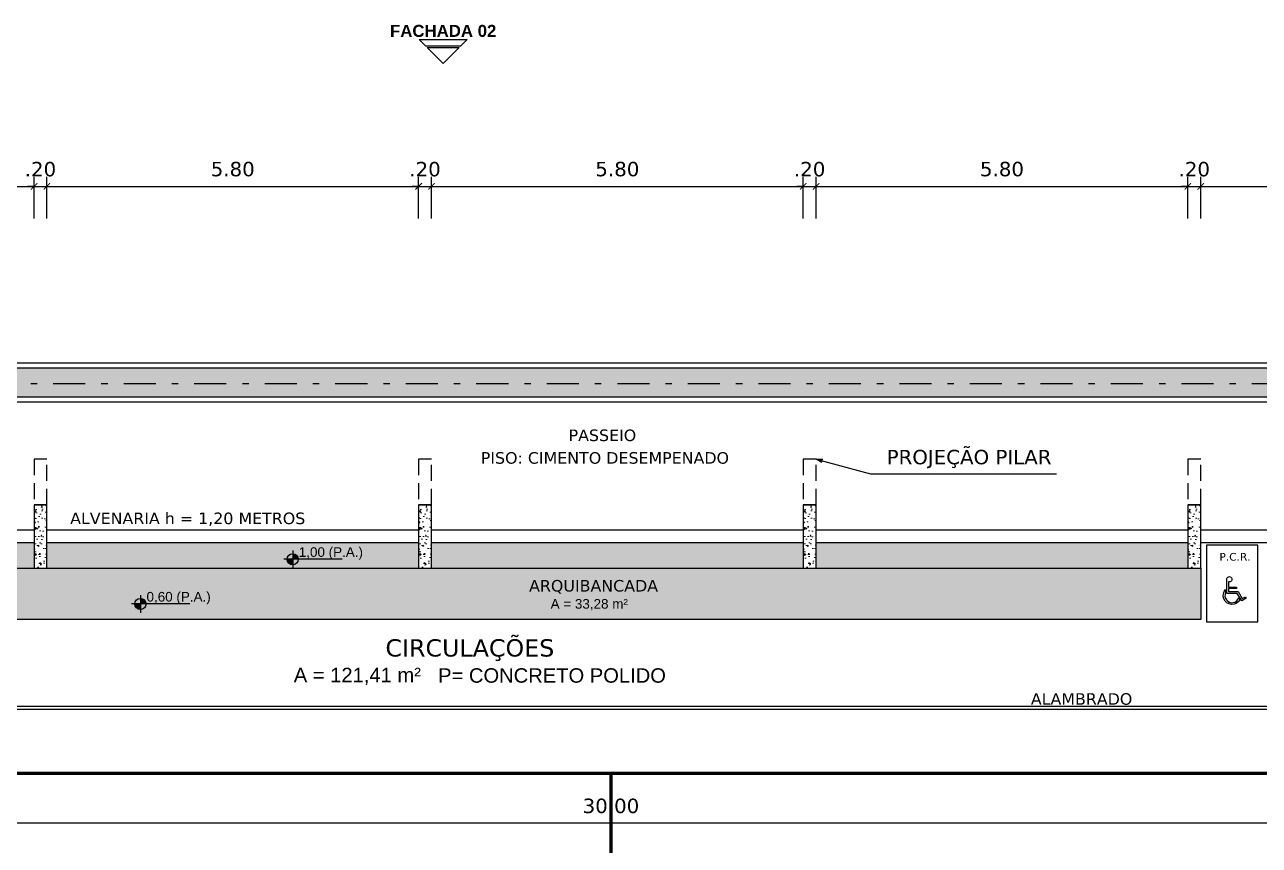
# Model space of a CAD drawing. Header units: inches. Extents: x -64 to 509, y -100 to 268.
# Drawn here: x 81.18 to 100.44, y -0.97 to 11.83 of the extents above; entities that cross this region are included whole.
import ezdxf
from ezdxf.enums import TextEntityAlignment as Align

# ---------------------------------------------------------------- set-up
doc = ezdxf.new("R2010")
doc.units = ezdxf.units.IN
doc.header["$MEASUREMENT"] = 0
doc.header["$PDMODE"] = 35
doc.linetypes.add('DASHDOTX2', pattern=[2, 1, -0.5, 0, -0.5])
doc.linetypes.add('HIDDEN', pattern=[0.375, 0.25, -0.125])
for name, color, linetype in [('ARQ-MOB-VISTA', 1, 'Continuous'), ('ARQ-TXT-1_050', 2, 'Continuous'), ('ARQ_ESTRUTURA', 5, 'Continuous'), ('ARQ_VISTA0', 8, 'Continuous'), ('COTA', 1, 'Continuous'), ('HACHURA', 1, 'Continuous'), ('INDICACAO', 2, 'Continuous'), ('Nivel', 2, 'Continuous'), ('PISOS', 8, 'Continuous'), ('PROJ COBERTA', 8, 'DASHDOTX2'), ('PROJEÇÃO', 8, 'HIDDEN'), ('TXAMB', 2, 'Continuous'), ('VISTA1', 1, 'Continuous')]:
    doc.layers.add(name, color=color, linetype=linetype)
doc.layers.add('HAT', color=8, linetype='Continuous', lineweight=15)
doc.styles.add('AMB100', font='verdana.ttf')
doc.styles.add('AMB125', font='verdana.ttf')
doc.styles.add('ARIAL', font='arial.ttf')
doc.styles.add('FNDE Texto Cota 0075', font='verdana.ttf', dxfattribs={"height": 0.12})
doc.styles.add('SWISS', font='arialbd.ttf')
doc.dimstyles.new('COTA125$0', dxfattribs={"dimtxt": 0.225, "dimasz": 0.1, "dimexe": 0.15, "dimexo": 0.5, "dimgap": 0.15, "dimtad": 1, "dimzin": 4, "dimdsep": 46, "dimtxsty": 'AMB125', "dimblk": 'ARCHTICK', "dimcen": -0.1, "dimdle": 0.05, "dimclrd": 256, "dimclre": 256, "dimclrt": 3, "dimadec": 0, "dimazin": 0, "dimtfac": 1, "dimtix": 1, "dimtmove": 2, "dimatfit": 3, "dimldrblk": 'OPEN30', "dimfxl": 0.5, "dimfxlon": 1, "dimtvp": 0.5, "dimtfillclr": 2, "dimtolj": 1, "dimtzin": 4, "dimarcsym": 0})
doc.dimstyles.new('COTA125$7', dxfattribs={"dimtxt": 0.225, "dimasz": 0.1, "dimexe": 0.15, "dimexo": 0.5, "dimgap": 0.15, "dimtad": 1, "dimzin": 4, "dimdsep": 46, "dimtxsty": 'AMB125', "dimblk": 'ARCHTICK', "dimcen": -0.1, "dimdle": 0.05, "dimclrd": 256, "dimclre": 256, "dimclrt": 3, "dimadec": 0, "dimazin": 0, "dimtfac": 1, "dimtix": 1, "dimtmove": 2, "dimatfit": 3, "dimldrblk": 'OPEN30', "dimfxl": 0.5, "dimfxlon": 1, "dimtvp": 0.5, "dimtfillclr": 2, "dimtolj": 1, "dimtzin": 4, "dimarcsym": 0})

# ---------------------------------------------------------------- blocks, each defined once
blk = doc.blocks.new('_ArchTick')
at = {"color": 0, "linetype": 'ByBlock', "const_width": 0.15}
blk.add_lwpolyline([(-0.5, -0.5), (0.5, 0.5)], dxfattribs=at)
blk = doc.blocks.new('*D166')
at = {"layer": 'COTA', "lineweight": -2, "transparency": 16777216}
for p, q in [((75.53, 8.808), (75.53, 9.458)), ((81.33, 8.808), (81.33, 9.458)), ((75.48, 9.308), (81.38, 9.308))]:
    blk.add_line(p, q, dxfattribs=at)
at = {"layer": 'DEFPOINTS', "color": 0, "transparency": 16777216}
for p in [(81.33, 9.308), (75.53, 6.05), (81.33, 6.05)]:
    blk.add_point(p, dxfattribs=at)
at = {"layer": 'COTA', "lineweight": -2, "transparency": 16777216, "xscale": 0.1, "yscale": 0.1, "zscale": 0.1, "rotation": 180}
blk.add_blockref('_ArchTick', (75.53, 9.308), dxfattribs=at)
at = {"layer": 'COTA', "lineweight": -2, "transparency": 16777216, "xscale": 0.1, "yscale": 0.1, "zscale": 0.1}
blk.add_blockref('_ArchTick', (81.33, 9.308), dxfattribs=at)
at = {"layer": 'COTA', "color": 2, "transparency": 16777216, "insert": (78.43, 9.576), "char_height": 0.225, "attachment_point": 5, "style": 'AMB125'}
blk.add_mtext('\\A1;5.80', dxfattribs=at)
blk = doc.blocks.new('_Open30')
at = {"color": 0, "linetype": 'ByBlock', "lineweight": -2}
for p, q in [((-1, 0.27), (0, 0)), ((0, 0), (-1, -0.27)), ((0, 0), (-1, 0))]:
    blk.add_line(p, q, dxfattribs=at)
blk = doc.blocks.new('*D167')
at = {"layer": 'COTA', "lineweight": -2, "transparency": 16777216}
for p, q in [((81.33, 8.808), (81.33, 9.458)), ((81.53, 8.808), (81.53, 9.458)), ((81.33, 9.308), (81.23, 9.308)), ((81.33, 9.308), (81.53, 9.308)), ((81.53, 9.308), (81.63, 9.308))]:
    blk.add_line(p, q, dxfattribs=at)
at = {"layer": 'DEFPOINTS', "color": 0, "transparency": 16777216}
for p in [(81.53, 9.308), (81.33, 6.05), (81.53, 6.05)]:
    blk.add_point(p, dxfattribs=at)
at = {"layer": 'COTA', "lineweight": -2, "transparency": 16777216, "xscale": 0.1, "yscale": 0.1, "zscale": 0.1}
blk.add_blockref('_ArchTick', (81.33, 9.308), dxfattribs=at)
at = {"layer": 'COTA', "lineweight": -2, "transparency": 16777216, "xscale": 0.1, "yscale": 0.1, "zscale": 0.1, "rotation": 180}
blk.add_blockref('_ArchTick', (81.53, 9.308), dxfattribs=at)
at = {"layer": 'COTA', "color": 2, "transparency": 16777216, "insert": (81.43, 9.575), "char_height": 0.225, "attachment_point": 5, "style": 'AMB125'}
blk.add_mtext('\\A1;.20', dxfattribs=at)
blk = doc.blocks.new('*D168')
at = {"layer": 'COTA', "lineweight": -2, "transparency": 16777216}
for p, q in [((81.53, 8.808), (81.53, 9.458)), ((87.33, 8.808), (87.33, 9.458)), ((81.48, 9.308), (87.38, 9.308))]:
    blk.add_line(p, q, dxfattribs=at)
at = {"layer": 'DEFPOINTS', "color": 0, "transparency": 16777216}
for p in [(87.33, 9.308), (81.53, 6.05), (87.33, 6.05)]:
    blk.add_point(p, dxfattribs=at)
at = {"layer": 'COTA', "lineweight": -2, "transparency": 16777216, "xscale": 0.1, "yscale": 0.1, "zscale": 0.1, "rotation": 180}
blk.add_blockref('_ArchTick', (81.53, 9.308), dxfattribs=at)
at = {"layer": 'COTA', "lineweight": -2, "transparency": 16777216, "xscale": 0.1, "yscale": 0.1, "zscale": 0.1}
blk.add_blockref('_ArchTick', (87.33, 9.308), dxfattribs=at)
at = {"layer": 'COTA', "color": 2, "transparency": 16777216, "insert": (84.43, 9.576), "char_height": 0.225, "attachment_point": 5, "style": 'AMB125'}
blk.add_mtext('\\A1;5.80', dxfattribs=at)
blk = doc.blocks.new('*D169')
at = {"layer": 'COTA', "lineweight": -2, "transparency": 16777216}
for p, q in [((87.33, 8.808), (87.33, 9.458)), ((87.53, 8.808), (87.53, 9.458)), ((87.33, 9.308), (87.23, 9.308)), ((87.33, 9.308), (87.53, 9.308)), ((87.53, 9.308), (87.63, 9.308))]:
    blk.add_line(p, q, dxfattribs=at)
at = {"layer": 'DEFPOINTS', "color": 0, "transparency": 16777216}
for p in [(87.53, 9.308), (87.33, 6.05), (87.53, 6.05)]:
    blk.add_point(p, dxfattribs=at)
at = {"layer": 'COTA', "lineweight": -2, "transparency": 16777216, "xscale": 0.1, "yscale": 0.1, "zscale": 0.1}
blk.add_blockref('_ArchTick', (87.33, 9.308), dxfattribs=at)
at = {"layer": 'COTA', "lineweight": -2, "transparency": 16777216, "xscale": 0.1, "yscale": 0.1, "zscale": 0.1, "rotation": 180}
blk.add_blockref('_ArchTick', (87.53, 9.308), dxfattribs=at)
at = {"layer": 'COTA', "color": 2, "transparency": 16777216, "insert": (87.43, 9.575), "char_height": 0.225, "attachment_point": 5, "style": 'AMB125'}
blk.add_mtext('\\A1;.20', dxfattribs=at)
blk = doc.blocks.new('*D33')
at = {"layer": 'COTA', "lineweight": -2, "transparency": 16777216}
for p, q in [((87.53, 8.808), (87.53, 9.458)), ((93.33, 8.808), (93.33, 9.458)), ((87.48, 9.308), (93.38, 9.308))]:
    blk.add_line(p, q, dxfattribs=at)
at = {"layer": 'DEFPOINTS', "color": 0, "transparency": 16777216}
for p in [(93.33, 9.308), (87.53, 6.05), (93.33, 6.05)]:
    blk.add_point(p, dxfattribs=at)
at = {"layer": 'COTA', "lineweight": -2, "transparency": 16777216, "xscale": 0.1, "yscale": 0.1, "zscale": 0.1, "rotation": 180}
blk.add_blockref('_ArchTick', (87.53, 9.308), dxfattribs=at)
at = {"layer": 'COTA', "lineweight": -2, "transparency": 16777216, "xscale": 0.1, "yscale": 0.1, "zscale": 0.1}
blk.add_blockref('_ArchTick', (93.33, 9.308), dxfattribs=at)
at = {"layer": 'COTA', "color": 2, "transparency": 16777216, "insert": (90.43, 9.576), "char_height": 0.225, "attachment_point": 5, "style": 'AMB125'}
blk.add_mtext('\\A1;5.80', dxfattribs=at)
blk = doc.blocks.new('*D137')
at = {"layer": 'COTA', "lineweight": -2, "transparency": 16777216}
for p, q in [((93.33, 8.808), (93.33, 9.458)), ((93.53, 8.808), (93.53, 9.458)), ((93.33, 9.308), (93.23, 9.308)), ((93.33, 9.308), (93.53, 9.308)), ((93.53, 9.308), (93.63, 9.308))]:
    blk.add_line(p, q, dxfattribs=at)
at = {"layer": 'DEFPOINTS', "color": 0, "transparency": 16777216}
for p in [(93.53, 9.308), (93.33, 6.05), (93.53, 6.05)]:
    blk.add_point(p, dxfattribs=at)
at = {"layer": 'COTA', "lineweight": -2, "transparency": 16777216, "xscale": 0.1, "yscale": 0.1, "zscale": 0.1}
blk.add_blockref('_ArchTick', (93.33, 9.308), dxfattribs=at)
at = {"layer": 'COTA', "lineweight": -2, "transparency": 16777216, "xscale": 0.1, "yscale": 0.1, "zscale": 0.1, "rotation": 180}
blk.add_blockref('_ArchTick', (93.53, 9.308), dxfattribs=at)
at = {"layer": 'COTA', "color": 2, "transparency": 16777216, "insert": (93.43, 9.575), "char_height": 0.225, "attachment_point": 5, "style": 'AMB125'}
blk.add_mtext('\\A1;.20', dxfattribs=at)
blk = doc.blocks.new('*D138')
at = {"layer": 'COTA', "lineweight": -2, "transparency": 16777216}
for p, q in [((93.53, 8.808), (93.53, 9.458)), ((99.33, 8.808), (99.33, 9.458)), ((93.48, 9.308), (99.38, 9.308))]:
    blk.add_line(p, q, dxfattribs=at)
at = {"layer": 'DEFPOINTS', "color": 0, "transparency": 16777216}
for p in [(99.33, 9.308), (93.53, 6.05), (99.33, 6.05)]:
    blk.add_point(p, dxfattribs=at)
at = {"layer": 'COTA', "lineweight": -2, "transparency": 16777216, "xscale": 0.1, "yscale": 0.1, "zscale": 0.1, "rotation": 180}
blk.add_blockref('_ArchTick', (93.53, 9.308), dxfattribs=at)
at = {"layer": 'COTA', "lineweight": -2, "transparency": 16777216, "xscale": 0.1, "yscale": 0.1, "zscale": 0.1}
blk.add_blockref('_ArchTick', (99.33, 9.308), dxfattribs=at)
at = {"layer": 'COTA', "color": 2, "transparency": 16777216, "insert": (96.43, 9.576), "char_height": 0.225, "attachment_point": 5, "style": 'AMB125'}
blk.add_mtext('\\A1;5.80', dxfattribs=at)
blk = doc.blocks.new('*D139')
at = {"layer": 'COTA', "lineweight": -2, "transparency": 16777216}
for p, q in [((99.33, 8.808), (99.33, 9.458)), ((99.53, 8.808), (99.53, 9.458)), ((99.33, 9.308), (99.23, 9.308)), ((99.33, 9.308), (99.53, 9.308)), ((99.53, 9.308), (99.63, 9.308))]:
    blk.add_line(p, q, dxfattribs=at)
at = {"layer": 'DEFPOINTS', "color": 0, "transparency": 16777216}
for p in [(99.53, 9.308), (99.33, 6.05), (99.53, 6.05)]:
    blk.add_point(p, dxfattribs=at)
at = {"layer": 'COTA', "lineweight": -2, "transparency": 16777216, "xscale": 0.1, "yscale": 0.1, "zscale": 0.1}
blk.add_blockref('_ArchTick', (99.33, 9.308), dxfattribs=at)
at = {"layer": 'COTA', "lineweight": -2, "transparency": 16777216, "xscale": 0.1, "yscale": 0.1, "zscale": 0.1, "rotation": 180}
blk.add_blockref('_ArchTick', (99.53, 9.308), dxfattribs=at)
at = {"layer": 'COTA', "color": 2, "transparency": 16777216, "insert": (99.43, 9.575), "char_height": 0.225, "attachment_point": 5, "style": 'AMB125'}
blk.add_mtext('\\A1;.20', dxfattribs=at)
blk = doc.blocks.new('*D140')
at = {"layer": 'COTA', "lineweight": -2, "transparency": 16777216}
for p, q in [((99.53, 8.808), (99.53, 9.458)), ((103.03, 8.808), (103.03, 9.458)), ((99.48, 9.308), (103.08, 9.308))]:
    blk.add_line(p, q, dxfattribs=at)
at = {"layer": 'DEFPOINTS', "color": 0, "transparency": 16777216}
for p in [(103.03, 9.308), (99.53, 6.05), (103.03, 6.05)]:
    blk.add_point(p, dxfattribs=at)
at = {"layer": 'COTA', "lineweight": -2, "transparency": 16777216, "xscale": 0.1, "yscale": 0.1, "zscale": 0.1, "rotation": 180}
blk.add_blockref('_ArchTick', (99.53, 9.308), dxfattribs=at)
at = {"layer": 'COTA', "lineweight": -2, "transparency": 16777216, "xscale": 0.1, "yscale": 0.1, "zscale": 0.1}
blk.add_blockref('_ArchTick', (103.03, 9.308), dxfattribs=at)
at = {"layer": 'COTA', "color": 2, "transparency": 16777216, "insert": (101.28, 9.575), "char_height": 0.225, "attachment_point": 5, "style": 'AMB125'}
blk.add_mtext('\\A1;3.50', dxfattribs=at)
blk = doc.blocks.new('*D177')
at = {"layer": 'COTA', "lineweight": -2, "transparency": 16777216}
for p, q in [((105.33, -0.35), (105.33, -0.777)), ((75.33, -0.4), (75.33, -0.777)), ((105.38, -0.627), (75.28, -0.627))]:
    blk.add_line(p, q, dxfattribs=at)
at = {"layer": 'DEFPOINTS', "color": 0, "transparency": 16777216}
for p in [(75.33, 0.1), (105.33, 0.15), (75.33, -0.627)]:
    blk.add_point(p, dxfattribs=at)
at = {"layer": 'COTA', "lineweight": -2, "transparency": 16777216, "xscale": 0.1, "yscale": 0.1, "zscale": 0.1, "rotation": 180}
blk.add_blockref('_ArchTick', (75.33, -0.627), dxfattribs=at)
at = {"layer": 'COTA', "lineweight": -2, "transparency": 16777216, "xscale": 0.1, "yscale": 0.1, "zscale": 0.1}
blk.add_blockref('_ArchTick', (105.33, -0.627), dxfattribs=at)
at = {"layer": 'COTA', "color": 2, "transparency": 16777216, "insert": (90.33, -0.36), "char_height": 0.225, "attachment_point": 5, "style": 'AMB125'}
blk.add_mtext('\\A1;30.00', dxfattribs=at)
blk = doc.blocks.new('Ind-fac')
at = {"color": 2}
for p, q in [((-0.601, -0.897), (-0.001, -0.297)), ((0.599, -0.897), (-0.001, -0.297)), ((-0.601, -0.897), (0.599, -0.897)), ((-0.893, -1.19), (-0.657, -0.954)), ((-0.893, -1.19), (0.892, -1.19)), ((-0.657, -0.954), (0.656, -0.954)), ((0.892, -1.19), (0.656, -0.954))]:
    blk.add_line(p, q, dxfattribs=at)
at = {"color": 3, "style": 'SWISS', "flags": 4}
blk.add_attdef('N', text='', height=0.25, dxfattribs=at).set_placement((0.002, -0.635), align=Align.MIDDLE_CENTER)
blk = doc.blocks.new('CADEIRANTE')
at = {"color": 0}
for points in [[(0.938, 1.125), (0.375, 1.125), (0.375, 0.916), (1.072, 0.916), (1.358, 0.42), (1.575, 0.545), (1.637, 0.437), (1.312, 0.249), (1, 0.791), (0.25, 0.791), (0.25, 1.791, -3.146264), (0.375, 1.614), (0.375, 1.225), (0.938, 1.225)], [(0.175, 1.059), (0.175, 0.843, 1.067989), (1.1, 0.468), (1.177, 0.333, -1.151299)]]:
    blk.add_lwpolyline(points, format="xyb", close=True, dxfattribs=at)
blk = doc.blocks.new('COTA')
at = {"layer": 'HAT'}
h = blk.add_hatch(color=256, dxfattribs=at)
h.paths.add_polyline_path([(0.226, 0, 0.414214), (0.138, 0.088), (0.138, 0)])
h.paths.add_polyline_path([(0.138, 0), (0.05, 0, 0.414214), (0.138, -0.088)])
at = {"layer": 'Nivel'}
for p, q in [((0.911, 0), (0, 0)), ((0.138, 0.138), (0.138, -0.138))]:
    blk.add_line(p, q, dxfattribs=at)
blk.add_circle((0.138, 0), 0.0878, dxfattribs=at)

msp = doc.modelspace()

# ---------------------------------------------------------------- hatches: boundary and pattern name
at = {"layer": 'HACHURA'}
h = msp.add_hatch(dxfattribs=at)
h.set_pattern_fill('AR-SAND', color=256, scale=0.2)
h.paths.add_polyline_path([(75.33, 2.55), (75.33, 3.35), (75.53, 3.35), (75.53, 3.75), (81.33, 3.75), (81.33, 3.35), (81.53, 3.35), (81.53, 3.75), (87.33, 3.75), (87.33, 3.35), (87.53, 3.35), (87.53, 3.75), (93.33, 3.75), (93.33, 3.35), (93.53, 3.35), (93.53, 3.75), (99.33, 3.75), (99.33, 3.35), (99.53, 3.35), (99.53, 2.55)])
at = {"layer": 'HAT'}
h = msp.add_hatch(dxfattribs=at)
h.set_pattern_fill('GRAVEL,_O', color=256, scale=0.2, double=1)
h.set_pattern_definition([(131.9872, (0.144, -13.899267), (-1.5999996464, 1.8000002683), [0.0269072, -2.6638176]), (175.0303, (0.126, -13.879267), (2.4000002103, -0.1999982614), [0.0461736, -4.571185]), (227.4896, (0.08, -13.875267), (1.9999981437, 2.2000017348), [0.0325576, -3.2232064]), (92.7263, (0.002, -13.825267), (0.19999920355, -4.000000059), [0.0420476, -4.1627116]), (67.1663, (0, -13.783267), (-1.0000019811, -2.39999928236), [0.041231, -4.0818746]), (2.7263, (0.016, -13.745267), (-4.000000059, -0.19999920355), [0.0420476, -4.1627116]), (322.3058, (0.058, -13.743267), (-2.6000014691, 1.99999808103), [0.0556058, -5.5049698]), (287.7447, (0.102, -13.777267), (1.40000215254, -4.39999924625), [0.0524976, -5.1972642]), (238.5704, (0.118, -13.827267), (-1.6000016468, -2.5999990073), [0.04219, -4.1768146]), (184.7636, (0.096, -13.863267), (2.2000001893, 0.1999983065), [0.0481664, -2.3601526]), (137.6026, (0.048, -13.867267), (-2.4000014702, 2.1999984164), [0.0622896, -6.166675]), (221.1859, (0.2, -13.823267), (-1.4000005894, -1.1999994627), [0.0212602, -2.1047688]), (188.5308, (0.184, -13.837267), (2.599999657, 0.400001582), [0.0404474, -4.0043022]), (135, (0.144, -13.84327), (-2e-17, 0.20000006), [0.0282842, -0.2545584]), (156.8014, (0.13, -13.867267), (0.999999946, -0.400000265), [0.0152316, -1.507923]), (68.1986, (0.116, -13.861267), (-0.199999982, -0.600000055), [0.0215406, -1.0554924]), (329.0362, (0.124, -13.841267), (0.599999604, -0.400000497), [0.0349858, -1.1312046]), (198.4349, (0.154, -13.85927), (0.400000087, 0.19999968), [0.0252982, -0.6071574]), (343.6105, (0, -13.861267), (2.0000004397, -0.599998542), [0.03544, -3.508569]), (289.6538, (0.034, -13.871267), (-0.7999990495, 2.2000004271), [0.0297322, -2.9434816]), (66.8014, (0.154, -13.899267), (-0.400000265, -0.999999946), [0.030463, -1.4926916]), (16.3895, (0.166, -13.871267), (-2.0000004397, -0.599998542), [0.03544, -3.508569]), (20.556, (0, -13.737267), (-1.000000369, -0.3999991993), [0.034176, -1.6746248]), (65.2249, (0.032, -13.725267), (-0.9999984378, -2.2000006844), [0.0286356, -2.8349286]), (293.1986, (0.156, -13.699267), (0.400000265, -0.999999946), [0.030463, -1.4926916]), (342.646, (0.168, -13.727267), (-2.6000004038, 0.7999989005), [0.0335262, -3.3190848]), (290.556, (0.058, -13.699267), (-0.3999991993, 1.000000369), [0.017088, -1.6917128]), (258.6901, (0.144, -13.699267), (-0.199999526, -0.80000015), [0.010198, -1.0096058]), (194.0362, (0.142, -13.709267), (0.60000011, 0.199999611), [0.041231, -0.78339]), (173.991, (0.102, -13.719267), (1.9999999502, -0.1999998635), [0.03821, -3.7827846]), (56.3099, (0.124, -13.823267), (-0.200000267, -0.399999912), [0.0288444, -0.6922658]), (6.8428, (0.14, -13.799267), (3.3999998731, 0.4000015996), [0.0503588, -4.9855126]), (299.0546, (0.19, -13.793267), (-0.8000000054, 1.400000077), [0.0205912, -2.0385348]), (270, (0.2, -13.81127), (-0.2, -0.2), [0.012, -0.188]), (239.7436, (0.098, -13.725267), (0.7999989774, 1.4000004912), [0.0277848, -2.750704]), (311.9872, (0.084, -13.749267), (1.5999996464, -1.8000002683), [0.0538144, -2.6369104]), (0, (0.12, -13.78927), (0.2, -0.2), [0.052, -0.148]), (34.6952, (0.172, -13.789267), (-1.9999988518, -1.4000017219), [0.0316228, -3.1306548]), (105.9454, (0.198, -13.771267), (-0.199999978, 0.800000025), [0.0291204, -1.4269016]), (152.354, (0.19, -13.743267), (-3.79999916144, 2.00000154263), [0.047413, -4.6938948]), (184.5739, (0.148, -13.721267), (-2.60000011166, -0.19999896023), [0.0501598, -4.9658148])])
h.paths.add_polyline_path([(69.793, 6.23), (69.793, 6.026), (68.43, 6.026), (68.43, 6.23)], flags=17)
h.paths.add_polyline_path([(69.793, 6.475), (69.793, 6.23), (68.43, 6.23), (68.43, 6.026), (68.33, 6.026), (68.33, 6.475)])
h.paths.add_polyline_path([(70.78, 6.23), (70.78, 6.026), (69.793, 6.026), (69.793, 6.23)])
h.paths.add_polyline_path([(70.78, 6.475), (70.78, 6.23), (69.793, 6.23), (69.793, 6.475)])
h.paths.add_polyline_path([(73.03, 6.23), (73.03, 6.026), (70.78, 6.026), (70.78, 6.23)])
h.paths.add_polyline_path([(73.03, 6.475), (73.03, 6.23), (70.78, 6.23), (70.78, 6.475)])
h.paths.add_polyline_path([(76.838, 6.23), (76.838, 6.026), (75.43, 6.026), (75.43, 6.23)])
h.paths.add_polyline_path([(76.838, 6.475), (76.838, 6.23), (75.43, 6.23), (75.43, 6.475)])
h.paths.add_polyline_path([(103.03, 6.23), (103.03, 6.026), (76.838, 6.026), (76.838, 6.23)])
h.paths.add_polyline_path([(103.03, 6.475), (103.03, 6.23), (76.838, 6.23), (76.838, 6.475)])
h.paths.add_polyline_path([(106.43, 6.23), (106.43, 6.026), (105.43, 6.026), (105.43, 6.23)], flags=17)
h.paths.add_polyline_path([(106.53, 6.475), (106.53, 6.026), (106.43, 6.026), (106.43, 6.23), (105.43, 6.23), (105.43, 6.475)])
h.paths.add_polyline_path([(77.86, 6.475), (77.872, 6.026), (77.536, 6.026), (77.528, 6.475)])
h = msp.add_hatch(dxfattribs=at)
h.set_pattern_fill('AR-CONC', color=256, scale=0.03, angle=45, style=0)
h.set_pattern_definition([(95, (12, 21.39), (0.1654656, 0.13884212), [0.0225, -0.2475]), (40, (12, 21.39), (-0.18899765, 0.13013044), [0.018, -0.198]), (145.4514, (12.01379, 21.40157), (-0.02353184, 0.2689726), [0.01912206, -0.21034263]), (91.1842, (11.95757, 21.43243), (0.2615079, 0.1912841), [0.03375, -0.37125]), (141.6356, (11.97937, 21.44837), (-0.0083697, 0.4049135), [0.0286831, -0.3155139]), (36.1842, (11.95757, 21.43243), (-0.00837, 0.4049135), [0.027, -0.297]), (66, (11.9894, 21.44303), (0.21203147, 0.04121474), [0.0225, -0.2475]), (11, (11.9894, 21.44303), (-0.1022126, 0.2054425), [0.018, -0.198]), (116.4514, (12.00706, 21.44647), (0.1098191, 0.2466572), [0.01912206, -0.21034263]), (82.5, (12, 21.39), (-0.068037956, 0.073196945), [0, -0.1956, 0, -0.201, 0, -0.19875]), (52.5, (12, 21.39), (-0.02786188, 0.13947283), [0, -0.1146, 0, -0.1911, 0, -0.07575]), (12.5, (11.952695, 21.342695), (0.11802545, 0.10845623), [0, -0.075, 0, -0.234, 0, -0.3105]), (2.5, (11.93148, 21.32148), (0.102477, 0.14494794), [0, -0.0975, 0, -0.1554, 0, -0.2205])])
h.paths.add_polyline_path([(81.33, 4.34), (81.53, 4.34), (81.53, 3.35), (81.33, 3.35)])
h = msp.add_hatch(dxfattribs=at)
h.set_pattern_fill('AR-CONC', color=256, scale=0.03, angle=45, style=0)
h.set_pattern_definition([(95, (18, 21.39), (0.1654656, 0.13884212), [0.0225, -0.2475]), (40, (18, 21.39), (-0.18899765, 0.13013044), [0.018, -0.198]), (145.4514, (18.01379, 21.40157), (-0.02353184, 0.2689726), [0.01912206, -0.21034263]), (91.1842, (17.95757, 21.43243), (0.2615079, 0.1912841), [0.03375, -0.37125]), (141.6356, (17.97937, 21.44837), (-0.0083697, 0.4049135), [0.0286831, -0.3155139]), (36.1842, (17.95757, 21.43243), (-0.00837, 0.4049135), [0.027, -0.297]), (66, (17.9894, 21.44303), (0.21203147, 0.04121474), [0.0225, -0.2475]), (11, (17.9894, 21.44303), (-0.1022126, 0.2054425), [0.018, -0.198]), (116.4514, (18.00706, 21.44647), (0.1098191, 0.2466572), [0.01912206, -0.21034263]), (82.5, (18, 21.39), (-0.068037956, 0.073196945), [0, -0.1956, 0, -0.201, 0, -0.19875]), (52.5, (18, 21.39), (-0.02786188, 0.13947283), [0, -0.1146, 0, -0.1911, 0, -0.07575]), (12.5, (17.952695, 21.342695), (0.11802545, 0.10845623), [0, -0.075, 0, -0.234, 0, -0.3105]), (2.5, (17.93148, 21.32148), (0.102477, 0.14494794), [0, -0.0975, 0, -0.1554, 0, -0.2205])])
h.paths.add_polyline_path([(87.33, 4.34), (87.53, 4.34), (87.53, 3.35), (87.33, 3.35)])
h = msp.add_hatch(dxfattribs=at)
h.set_pattern_fill('AR-CONC', color=256, scale=0.03, angle=45, style=0)
h.set_pattern_definition([(95, (24, 21.39), (0.1654656, 0.13884212), [0.0225, -0.2475]), (40, (24, 21.39), (-0.18899765, 0.13013044), [0.018, -0.198]), (145.4514, (24.01379, 21.40157), (-0.02353184, 0.2689726), [0.01912206, -0.21034263]), (91.1842, (23.95757, 21.43243), (0.2615079, 0.1912841), [0.03375, -0.37125]), (141.6356, (23.97937, 21.44837), (-0.0083697, 0.4049135), [0.0286831, -0.3155139]), (36.1842, (23.95757, 21.43243), (-0.00837, 0.4049135), [0.027, -0.297]), (66, (23.9894, 21.44303), (0.21203147, 0.04121474), [0.0225, -0.2475]), (11, (23.9894, 21.44303), (-0.1022126, 0.2054425), [0.018, -0.198]), (116.4514, (24.00706, 21.44647), (0.1098191, 0.2466572), [0.01912206, -0.21034263]), (82.5, (24, 21.39), (-0.068037956, 0.073196945), [0, -0.1956, 0, -0.201, 0, -0.19875]), (52.5, (24, 21.39), (-0.02786188, 0.13947283), [0, -0.1146, 0, -0.1911, 0, -0.07575]), (12.5, (23.952695, 21.342695), (0.11802545, 0.10845623), [0, -0.075, 0, -0.234, 0, -0.3105]), (2.5, (23.93148, 21.32148), (0.102477, 0.14494794), [0, -0.0975, 0, -0.1554, 0, -0.2205])])
h.paths.add_polyline_path([(93.33, 4.34), (93.53, 4.34), (93.53, 3.35), (93.33, 3.35)])
h = msp.add_hatch(dxfattribs=at)
h.set_pattern_fill('AR-CONC', color=256, scale=0.03, angle=45, style=0)
h.set_pattern_definition([(95, (30, 21.39), (0.1654656, 0.13884212), [0.0225, -0.2475]), (40, (30, 21.39), (-0.18899765, 0.13013044), [0.018, -0.198]), (145.4514, (30.01379, 21.40157), (-0.02353184, 0.2689726), [0.01912206, -0.21034263]), (91.1842, (29.95757, 21.43243), (0.2615079, 0.1912841), [0.03375, -0.37125]), (141.6356, (29.97937, 21.44837), (-0.0083697, 0.4049135), [0.0286831, -0.3155139]), (36.1842, (29.95757, 21.43243), (-0.00837, 0.4049135), [0.027, -0.297]), (66, (29.9894, 21.44303), (0.21203147, 0.04121474), [0.0225, -0.2475]), (11, (29.9894, 21.44303), (-0.1022126, 0.2054425), [0.018, -0.198]), (116.4514, (30.00706, 21.44647), (0.1098191, 0.2466572), [0.01912206, -0.21034263]), (82.5, (30, 21.39), (-0.068037956, 0.073196945), [0, -0.1956, 0, -0.201, 0, -0.19875]), (52.5, (30, 21.39), (-0.02786188, 0.13947283), [0, -0.1146, 0, -0.1911, 0, -0.07575]), (12.5, (29.952695, 21.342695), (0.11802545, 0.10845623), [0, -0.075, 0, -0.234, 0, -0.3105]), (2.5, (29.93148, 21.32148), (0.102477, 0.14494794), [0, -0.0975, 0, -0.1554, 0, -0.2205])])
h.paths.add_polyline_path([(99.33, 4.34), (99.53, 4.34), (99.53, 3.35), (99.33, 3.35)])

# ---------------------------------------------------------------- linework, layer by layer
at = {"layer": 'ARQ-MOB-VISTA'}
msp.add_lwpolyline([(99.62, 3.712), (99.62, 2.512), (100.42, 2.512), (100.42, 3.712)], close=True, dxfattribs=at)
at = {"layer": 'ARQ_ESTRUTURA', "ltscale": 10}
for points in [[(81.33, 3.35), (81.53, 3.35), (81.53, 4.34), (81.33, 4.34)], [(87.33, 3.35), (87.53, 3.35), (87.53, 4.34), (87.33, 4.34)], [(93.33, 3.35), (93.53, 3.35), (93.53, 4.34), (93.33, 4.34)], [(99.33, 3.35), (99.53, 3.35), (99.53, 4.34), (99.33, 4.34)]]:
    msp.add_lwpolyline(points, close=True, dxfattribs=at)
at = {"layer": 'ARQ_VISTA0', "color": 3}
for p, q in [((75.53, 3.95), (81.33, 3.95)), ((81.53, 3.95), (87.33, 3.95)), ((87.53, 3.95), (93.33, 3.95)), ((93.53, 3.95), (99.33, 3.95)), ((99.53, 3.95), (103.03, 3.95)), ((75.53, 3.75), (81.33, 3.75)), ((81.53, 3.75), (87.33, 3.75)), ((87.53, 3.75), (93.33, 3.75)), ((93.53, 3.75), (99.33, 3.75)), ((99.53, 3.75), (103.03, 3.75))]:
    msp.add_line(p, q, dxfattribs=at)
at = {"layer": 'PISOS'}
for p, q in [((68.33, 6.555), (106.53, 6.555)), ((75.43, 6.475), (103.031, 6.475)), ((75.43, 6.026), (103.031, 6.026)), ((68.33, 5.946), (106.53, 5.946))]:
    msp.add_line(p, q, dxfattribs=at)
at = {"layer": 'PISOS', "color": 252, "const_width": 0.05}
for points in [[(76.83, -5.27), (76.83, 0.15), (103.83, 0.15), (103.83, -5.27)], [(90.33, 0.15), (90.33, -13.85)]]:
    msp.add_lwpolyline(points, dxfattribs=at)
at = {"layer": 'PROJ COBERTA', "ltscale": 0.5}
msp.add_line((68.43, 6.23), (106.43, 6.23), dxfattribs=at)
msp.add_line((68.43, 6.23), (106.43, 6.23), dxfattribs=at)
at = {"layer": 'PROJEÇÃO'}
for points in [[(81.33, 4.34), (81.53, 4.34), (81.53, 5.05), (81.33, 5.05)], [(87.33, 4.34), (87.53, 4.34), (87.53, 5.05), (87.33, 5.05)], [(93.33, 4.34), (93.53, 4.34), (93.53, 5.05), (93.33, 5.05)], [(99.33, 4.34), (99.53, 4.34), (99.53, 5.05), (99.33, 5.05)]]:
    msp.add_lwpolyline(points, close=True, dxfattribs=at)
at = {"layer": 'VISTA1', "color": 2}
for p, q in [((75.33, 3.35), (99.33, 3.35)), ((75.33, 1.2), (104.33, 1.2)), ((75.38, 1.15), (104.33, 1.15))]:
    msp.add_line(p, q, dxfattribs=at)
msp.add_lwpolyline([(99.53, 3.35), (99.53, 2.55), (75.33, 2.55)], dxfattribs=at)

# ---------------------------------------------------------------- block references
at = {"layer": 'ARQ-MOB-VISTA', "xscale": 0.2199999999938882, "yscale": 0.2199999999938882, "zscale": 0.2199999999938882}
msp.add_blockref('CADEIRANTE', (99.881, 2.784), dxfattribs=at)
at = {"layer": 'HAT'}
for p in [(85.227, 3.489), (82.852, 2.792)]:
    msp.add_blockref('COTA', p, dxfattribs=at)
at = {"layer": 'INDICACAO'}
ref = msp.add_blockref('Ind-fac', (87.713, 11.099), dxfattribs=dict(at, xscale=-0.4199999999982538, yscale=0.4199999999982538, zscale=0.4199999999982538, rotation=180))
ref.add_attrib('N', 'FACHADA 02', dxfattribs={"layer": '0', "color": 3, "height": 0.1875, "style": 'SWISS'}).set_placement((87.713, 11.734), align=Align.MIDDLE_CENTER)

# ---------------------------------------------------------------- texts
at = {"layer": 'ARQ-TXT-1_050', "insert": (99.823, 3.588), "char_height": 0.12, "width": 0.08625, "attachment_point": 1, "style": 'FNDE Texto Cota 0075'}
msp.add_mtext('P.C.R.', dxfattribs=at)
at = {"layer": 'COTA', "insert": (94.631, 5.197), "char_height": 0.225, "attachment_point": 1, "style": 'AMB125'}
msp.add_mtext('PROJEÇÃO PILAR', dxfattribs=at)
at = {"layer": 'Nivel', "style": 'ARIAL'}
for s, height, p in [('1,00 (P.A.)', 0.15, (85.961, 3.527)), ('0,60 (P.A.)', 0.15, (83.586, 2.83)), ('A = 33,28 m²', 0.15, (89.992, 2.719)), ('A = 121,41 m²', 0.225, (86.374, 1.572)), ('P= CONCRETO POLIDO', 0.225, (89.411, 1.564))]:
    msp.add_text(s, height=height, dxfattribs=at).set_placement(p, align=Align.CENTER)
at = {"layer": 'TXAMB', "style": 'AMB100'}
for s, height, p in [('PASSEIO ', 0.18, (90.236, 5.334)), ('PISO: CIMENTO DESEMPENADO', 0.18, (90.236, 4.981)), ('ALVENARIA h = 1,20 METROS  ', 0.18, (83.806, 4.038)), ('ARQUIBANCADA', 0.18, (90.059, 2.986)), ('CIRCULAÇÕES ', 0.27, (88.188, 1.972)), ('ALAMBRADO', 0.18, (97.672, 1.22))]:
    msp.add_text(s, height=height, dxfattribs=at).set_placement(p, align=Align.CENTER)

# ---------------------------------------------------------------- dimensions: what is measured, and where the dimension line sits
at = {"layer": 'COTA'}
for base, p1, p2, picture, middle in [((81.33, 9.308), (75.53, 6.05), (81.33, 6.05), '*D166', (78.43, 9.576)), ((81.53, 9.308), (81.33, 6.05), (81.53, 6.05), '*D167', (81.43, 9.575)), ((87.33, 9.308), (81.53, 6.05), (87.33, 6.05), '*D168', (84.43, 9.576)), ((87.53, 9.308), (87.33, 6.05), (87.53, 6.05), '*D169', (87.43, 9.575)), ((93.33, 9.308), (87.53, 6.05), (93.33, 6.05), '*D33', (90.43, 9.576)), ((93.53, 9.308), (93.33, 6.05), (93.53, 6.05), '*D137', (93.43, 9.575)), ((99.33, 9.308), (93.53, 6.05), (99.33, 6.05), '*D138', (96.43, 9.576)), ((99.53, 9.308), (99.33, 6.05), (99.53, 6.05), '*D139', (99.43, 9.575)), ((103.03, 9.308), (99.53, 6.05), (103.03, 6.05), '*D140', (101.28, 9.575)), ((75.33, -0.627), (105.33, 0.15), (75.33, 0.1), '*D177', (90.33, -0.36))]:
    dim = msp.add_linear_dim(base=base, p1=p1, p2=p2, dimstyle='COTA125$0', override={"dimclrt": 2}, dxfattribs=at)
    dim.commit()
    dim.dimension.update_dxf_attribs({"geometry": picture, "text_midpoint": middle})

# ---------------------------------------------------------------- leaders
at = {"layer": 'COTA', "annotation_type": 0, "has_hookline": 1, "hookline_direction": 0, "text_width": 2.649}
msp.add_leader([(93.53, 5.05), (94.381, 4.823), (94.481, 4.823)], dimstyle='COTA125$7', override={"dimclrt": 2}, dxfattribs=at)

doc.saveas('drawing.dxf')
